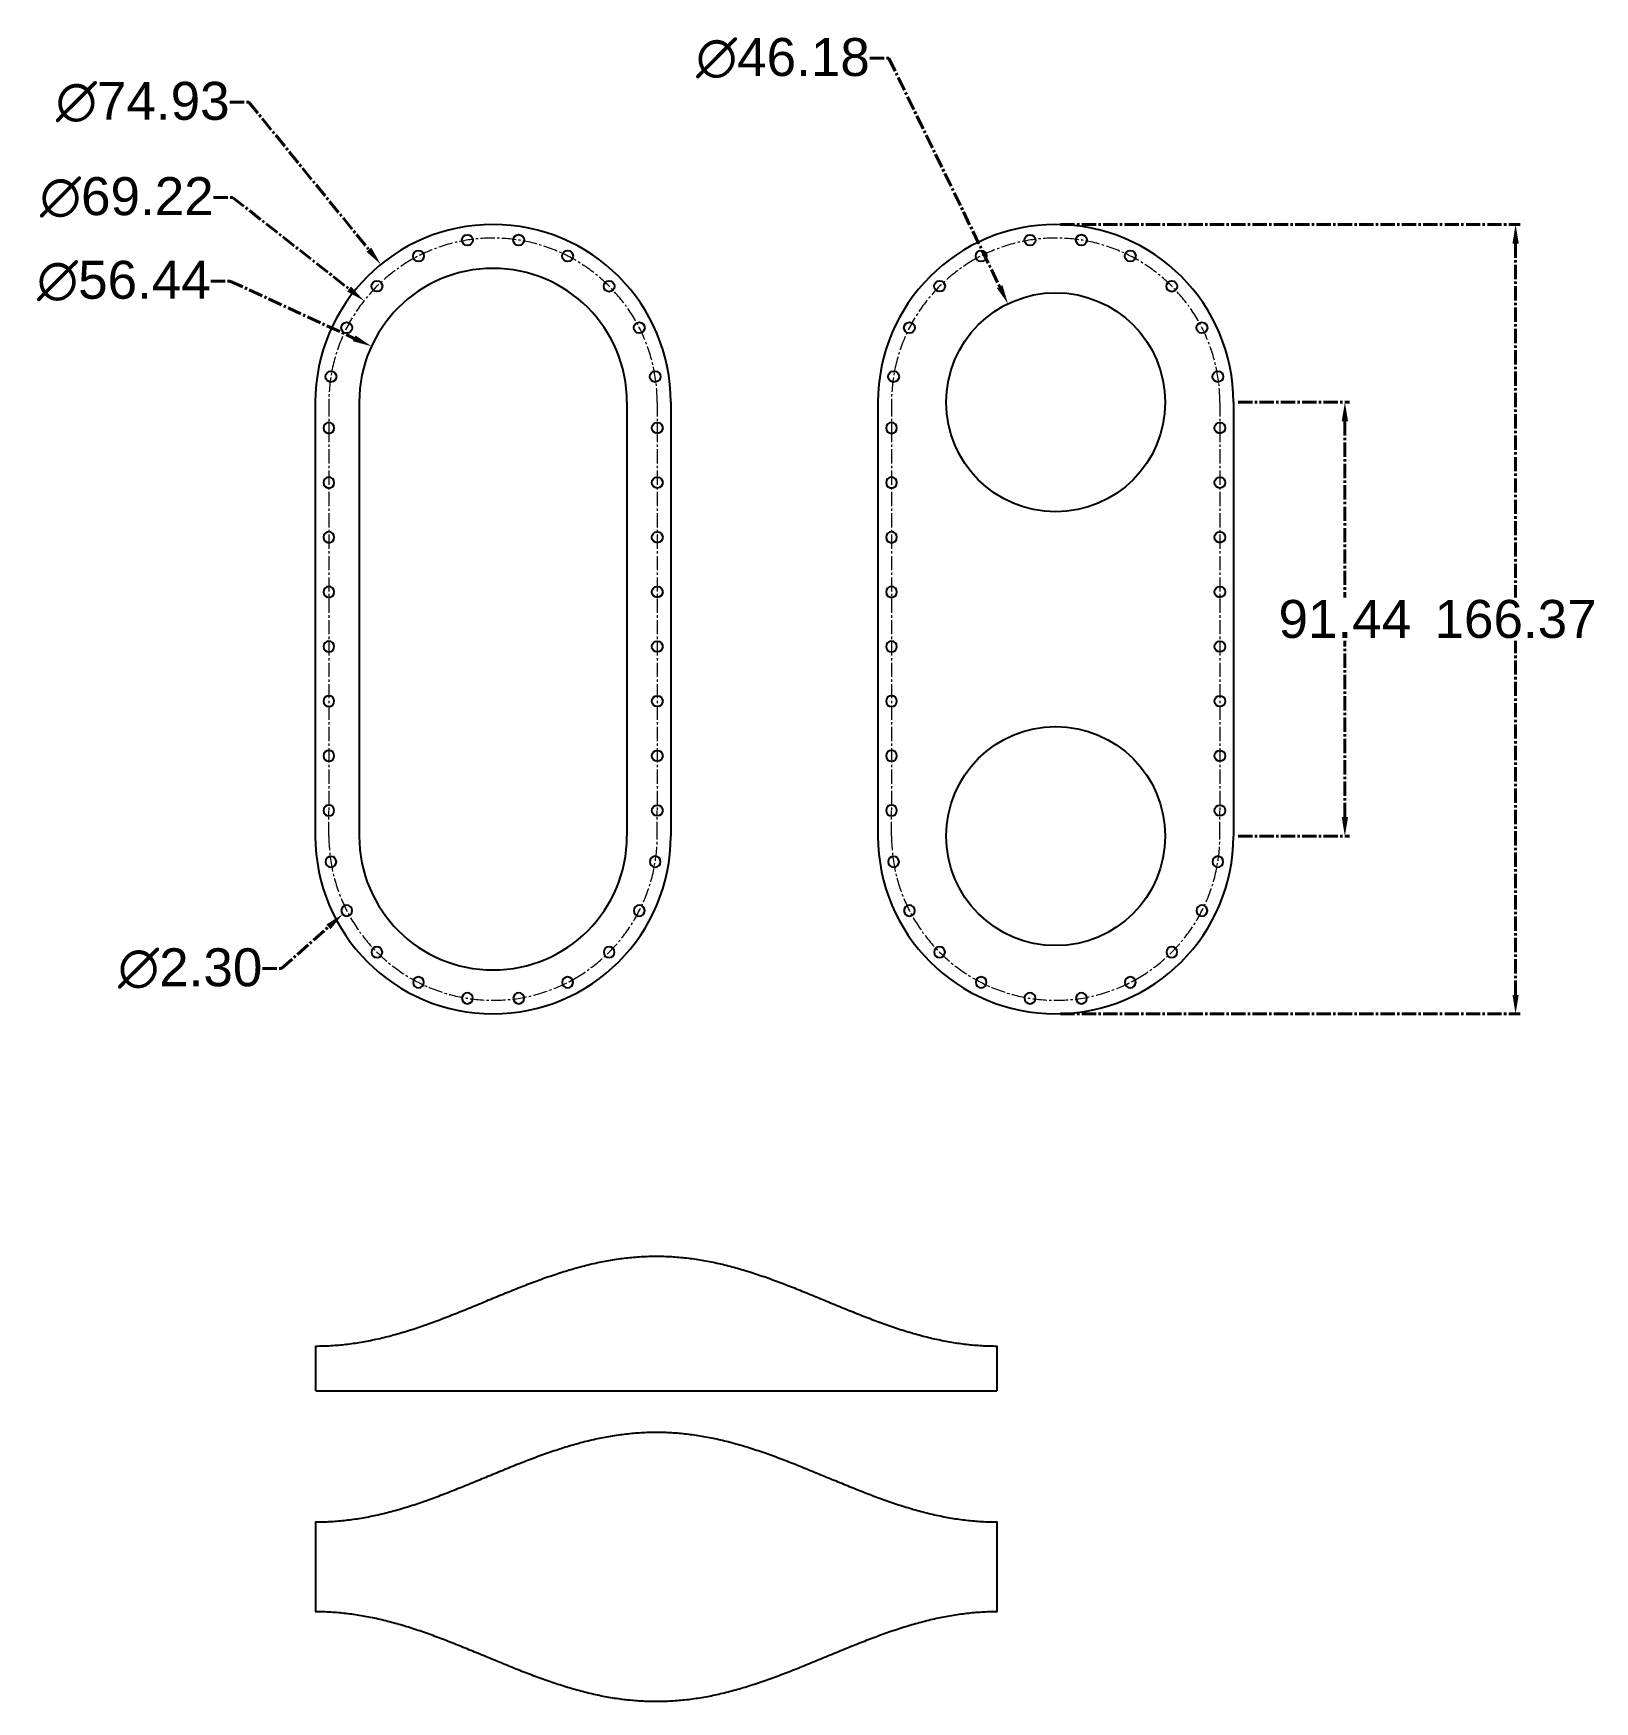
# Model space of a CAD drawing. Header units: inches. Extents: x 38373 to 44206, y 8131 to 13191.
# Drawn here: x 38373 to 41664, y 8313 to 11830 of the extents above; entities that cross this region are included whole.
import ezdxf

# ---------------------------------------------------------------- set-up
doc = ezdxf.new("R2010")
doc.units = ezdxf.units.IN
doc.header["$LTSCALE"] = 40
doc.header["$MEASUREMENT"] = 0
doc.linetypes.add('CENTER2', pattern=[1.125, 0.75, -0.125, 0.125, -0.125])
doc.layers.add('fitting', color=7, linetype='CENTER2', lineweight=0)
doc.styles.add('Annotative', font='arial.ttf')
doc.dimstyles.new('Dims', dxfattribs={"dimtxt": 80, "dimasz": 40, "dimexe": 10, "dimexo": 10, "dimgap": 5, "dimtad": 0, "dimtih": 1, "dimtoh": 1, "dimlfac": 0.1, "dimzin": 0, "dimdsep": 46, "dimtxsty": 'Annotative', "dimcen": 0, "dimclrd": 7, "dimclre": 7, "dimclrt": 7, "dimadec": 0, "dimazin": 0, "dimtfac": 1, "dimtofl": 0, "dimtmove": 0, "dimatfit": 3, "dimfxl": 1, "dimtolj": 1, "dimtzin": 0, "dimlwd": 40, "dimlwe": 40, "dimarcsym": 0})

# ---------------------------------------------------------------- blocks, each defined once
blk = doc.blocks.new('*U20')
blk.add_circle((0, 0), 11.5)
blk = doc.blocks.new('*U21')
at = {"color": 0, "linetype": 'ByBlock', "lineweight": -2, "transparency": 16777216}
for p, rotation in [((39234.9, 11381.2), 107.9999999999998), ((39341.9, 11398.1), 89.99999999999984), ((39448.8, 11381.2), 71.99999999999984), ((39138.5, 11332), 125.9999999999998), ((39545.3, 11332), 53.99999999999989), ((39061.9, 11255.4), 143.9999999999997), ((39621.9, 11255.4), 35.99999999999994), ((39012.8, 11159), 161.9999999999997), ((39671, 11159), 17.99999999999999)]:
    blk.add_blockref('*U20', p, dxfattribs=dict(at, rotation=rotation))
blk.add_blockref('*U20', (39688, 11052), dxfattribs=at)
blk = doc.blocks.new('*U22')
blk.add_circle((0, 0), 11.5)
blk = doc.blocks.new('*U23')
at = {"color": 0, "linetype": 'ByBlock', "lineweight": -2, "transparency": 16777216}
for p, rotation in [((39234.9, 11381.2), 107.9999999999998), ((39341.9, 11398.1), 89.99999999999984), ((39448.8, 11381.2), 71.99999999999984), ((39138.5, 11332), 125.9999999999998), ((39545.3, 11332), 53.99999999999989), ((39061.9, 11255.4), 143.9999999999997), ((39621.9, 11255.4), 35.99999999999994), ((39012.8, 11159), 161.9999999999997), ((39671, 11159), 17.99999999999999)]:
    blk.add_blockref('*U22', p, dxfattribs=dict(at, rotation=rotation))
blk.add_blockref('*U22', (39688, 11052), dxfattribs=at)
blk = doc.blocks.new('*U24')
blk.add_circle((0, 0), 11.5)
blk = doc.blocks.new('*U25')
at = {"color": 0, "linetype": 'ByBlock', "lineweight": -2, "transparency": 16777216, "rotation": 270}
for p in [(39688, 10998), (39688, 10882.8), (39688, 10767.6), (39688, 10652.4), (39688, 10537.2), (39688, 10422), (39688, 10306.8), (39688, 10191.6)]:
    blk.add_blockref('*U24', p, dxfattribs=at)
blk = doc.blocks.new('*U26')
blk.add_circle((0, 0), 11.5)
blk = doc.blocks.new('*U27')
at = {"color": 0, "linetype": 'ByBlock', "lineweight": -2, "transparency": 16777216, "rotation": 270}
for p in [(39688, 10998), (39688, 10882.8), (39688, 10767.6), (39688, 10652.4), (39688, 10537.2), (39688, 10422), (39688, 10306.8), (39688, 10191.6)]:
    blk.add_blockref('*U26', p, dxfattribs=at)
blk = doc.blocks.new('*U28')
blk.add_circle((0, 0), 11.5)
blk = doc.blocks.new('*U29')
at = {"color": 0, "linetype": 'ByBlock', "lineweight": -2, "transparency": 16777216}
for p, rotation in [((39234.9, 11381.2), 107.9999999999998), ((39341.9, 11398.1), 89.99999999999984), ((39448.8, 11381.2), 71.99999999999984), ((39138.5, 11332), 125.9999999999998), ((39545.3, 11332), 53.99999999999989), ((39061.9, 11255.4), 143.9999999999997), ((39621.9, 11255.4), 35.99999999999994), ((39012.8, 11159), 161.9999999999997), ((39671, 11159), 17.99999999999999)]:
    blk.add_blockref('*U28', p, dxfattribs=dict(at, rotation=rotation))
blk.add_blockref('*U28', (39688, 11052), dxfattribs=at)
blk = doc.blocks.new('*U30')
blk.add_circle((0, 0), 11.5)
blk = doc.blocks.new('*U31')
at = {"color": 0, "linetype": 'ByBlock', "lineweight": -2, "transparency": 16777216}
for p, rotation in [((39234.9, 11381.2), 107.9999999999998), ((39341.9, 11398.1), 89.99999999999984), ((39448.8, 11381.2), 71.99999999999984), ((39138.5, 11332), 125.9999999999998), ((39545.3, 11332), 53.99999999999989), ((39061.9, 11255.4), 143.9999999999997), ((39621.9, 11255.4), 35.99999999999994), ((39012.8, 11159), 161.9999999999997), ((39671, 11159), 17.99999999999999)]:
    blk.add_blockref('*U30', p, dxfattribs=dict(at, rotation=rotation))
blk.add_blockref('*U30', (39688, 11052), dxfattribs=at)
blk = doc.blocks.new('*U32')
blk.add_circle((0, 0), 11.5)
blk = doc.blocks.new('*U33')
at = {"color": 0, "linetype": 'ByBlock', "lineweight": -2, "transparency": 16777216, "rotation": 270}
for p in [(40874.1, 10998), (40874.1, 10882.8), (40874.1, 10767.6), (40874.1, 10652.4), (40874.1, 10537.2), (40874.1, 10422), (40874.1, 10306.8), (40874.1, 10191.6)]:
    blk.add_blockref('*U32', p, dxfattribs=at)
blk = doc.blocks.new('*U34')
blk.add_circle((0, 0), 11.5)
blk = doc.blocks.new('*U35')
at = {"color": 0, "linetype": 'ByBlock', "lineweight": -2, "transparency": 16777216, "rotation": 270}
for p in [(39688, 10998), (39688, 10882.8), (39688, 10767.6), (39688, 10652.4), (39688, 10537.2), (39688, 10422), (39688, 10306.8), (39688, 10191.6)]:
    blk.add_blockref('*U34', p, dxfattribs=at)
blk = doc.blocks.new('*D36')
at = {"color": 7, "linetype": 'CENTER2', "lineweight": 40, "transparency": 16777216}
for p, q in [((38786.9, 11684.8), (38826.9, 11684.8)), ((38826.9, 11684.8), (39080.2, 11373.6))]:
    blk.add_line(p, q, dxfattribs=at)
at = {"color": 7, "transparency": 16777216}
blk.add_solid([(39085.3, 11377.8), (39075, 11369.4), (39105.4, 11342.6)], dxfattribs=at)
at = {"layer": 'Defpoints', "color": 0, "transparency": 16777216}
for p in [(39105.4, 11342.6), (39578.4, 10761.5)]:
    blk.add_point(p, dxfattribs=at)
at = {"color": 7, "transparency": 16777216, "insert": (38603.4, 11684.8), "char_height": 80, "attachment_point": 5, "style": 'Annotative'}
blk.add_mtext('\\A1;∅74.93', dxfattribs=at)
blk = doc.blocks.new('*D37')
at = {"color": 7, "linetype": 'CENTER2', "lineweight": 40, "transparency": 16777216}
for p, q in [((38752.9, 11483.9), (38792.9, 11483.9)), ((38792.9, 11483.9), (39038.5, 11290.8))]:
    blk.add_line(p, q, dxfattribs=at)
at = {"color": 7, "transparency": 16777216}
blk.add_solid([(39042.6, 11296), (39034.3, 11285.5), (39069.9, 11266)], dxfattribs=at)
at = {"layer": 'Defpoints', "color": 0, "transparency": 16777216}
for p in [(39069.9, 11266), (39613.9, 10838)]:
    blk.add_point(p, dxfattribs=at)
at = {"color": 7, "transparency": 16777216, "insert": (38569.9, 11483.9), "char_height": 80, "attachment_point": 5, "style": 'Annotative'}
blk.add_mtext('\\A1;∅69.22', dxfattribs=at)
blk = doc.blocks.new('*D38')
at = {"color": 7, "linetype": 'CENTER2', "lineweight": 40, "transparency": 16777216}
for p, q in [((38747.1, 11307.6), (38787.1, 11307.6)), ((38787.1, 11307.6), (39049.3, 11186.8))]:
    blk.add_line(p, q, dxfattribs=at)
at = {"color": 7, "transparency": 16777216}
blk.add_solid([(39052, 11192.9), (39046.5, 11180.8), (39085.6, 11170.1)], dxfattribs=at)
at = {"layer": 'Defpoints', "color": 0, "transparency": 16777216}
for p in [(39085.6, 11170.1), (39598.2, 10934)]:
    blk.add_point(p, dxfattribs=at)
at = {"color": 7, "transparency": 16777216, "insert": (38563.7, 11307.6), "char_height": 80, "attachment_point": 5, "style": 'Annotative'}
blk.add_mtext('\\A1;∅56.44', dxfattribs=at)
blk = doc.blocks.new('*D39')
at = {"color": 7, "linetype": 'CENTER2', "lineweight": 40, "transparency": 16777216}
for p, q in [((38895.8, 9858.5), (38995, 9946.4)), ((38855.8, 9858.5), (38895.8, 9858.5))]:
    blk.add_line(p, q, dxfattribs=at)
at = {"color": 7, "transparency": 16777216}
blk.add_solid([(38990.6, 9951.4), (38999.4, 9941.4), (39024.9, 9972.9)], dxfattribs=at)
at = {"layer": 'Defpoints', "color": 0, "transparency": 16777216}
for p in [(39042.1, 9988.1), (39024.9, 9972.9)]:
    blk.add_point(p, dxfattribs=at)
at = {"color": 7, "transparency": 16777216, "insert": (38703.5, 9858.5), "char_height": 80, "attachment_point": 5, "style": 'Annotative'}
blk.add_mtext('\\A1;∅2.30', dxfattribs=at)
blk = doc.blocks.new('*D40')
at = {"color": 7, "linetype": 'CENTER2', "lineweight": 40, "transparency": 16777216}
for p, q in [((40538, 11426.7), (41507.5, 11426.7)), ((41497.5, 11386.7), (41497.5, 10640.7)), ((41497.5, 9803), (41497.5, 10549)), ((40538, 9763), (41507.5, 9763))]:
    blk.add_line(p, q, dxfattribs=at)
at = {"color": 7, "transparency": 16777216}
for points in [[(41490.9, 11386.7), (41504.2, 11386.7), (41497.5, 11426.7)], [(41490.9, 9803), (41504.2, 9803), (41497.5, 9763)]]:
    blk.add_solid(points, dxfattribs=at)
at = {"layer": 'Defpoints', "color": 0, "transparency": 16777216}
for p in [(40528, 11426.7), (40528, 9763), (41497.5, 9763)]:
    blk.add_point(p, dxfattribs=at)
at = {"color": 7, "transparency": 16777216, "insert": (41497.5, 10594.8), "char_height": 80, "attachment_point": 5, "style": 'Annotative'}
blk.add_mtext('\\A1;166.37', dxfattribs=at)
blk = doc.blocks.new('*D41')
at = {"color": 7, "linetype": 'CENTER2', "lineweight": 40, "transparency": 16777216}
for p, q in [((40912.7, 11052), (41147.6, 11052)), ((41137.6, 11012), (41137.6, 10640.7)), ((41137.6, 10177.6), (41137.6, 10549)), ((40912.7, 10137.6), (41147.6, 10137.6))]:
    blk.add_line(p, q, dxfattribs=at)
at = {"color": 7, "transparency": 16777216}
for points in [[(41131, 11012), (41144.3, 11012), (41137.6, 11052)], [(41131, 10177.6), (41144.3, 10177.6), (41137.6, 10137.6)]]:
    blk.add_solid(points, dxfattribs=at)
at = {"layer": 'Defpoints', "color": 0, "transparency": 16777216}
for p in [(40902.7, 11052), (40902.7, 10137.6), (41137.6, 10137.6)]:
    blk.add_point(p, dxfattribs=at)
at = {"color": 7, "transparency": 16777216, "insert": (41137.6, 10594.8), "char_height": 80, "attachment_point": 5, "style": 'Annotative'}
blk.add_mtext('\\A1;91.44', dxfattribs=at)
blk = doc.blocks.new('*D42')
at = {"color": 7, "linetype": 'CENTER2', "lineweight": 40, "transparency": 16777216}
for p, q in [((40136.5, 11777.2), (40176.5, 11777.2)), ((40176.5, 11777.2), (40409.9, 11295.8))]:
    blk.add_line(p, q, dxfattribs=at)
at = {"color": 7, "transparency": 16777216}
blk.add_solid([(40415.9, 11298.7), (40403.9, 11292.9), (40427.3, 11259.8)], dxfattribs=at)
at = {"layer": 'Defpoints', "color": 0, "transparency": 16777216}
for p in [(40427.3, 11259.8), (40628.7, 10844.3)]:
    blk.add_point(p, dxfattribs=at)
at = {"color": 7, "transparency": 16777216, "insert": (39953, 11777.2), "char_height": 80, "attachment_point": 5, "style": 'Annotative'}
blk.add_mtext('\\A1;∅46.18', dxfattribs=at)

msp = doc.modelspace()

# ---------------------------------------------------------------- linework, layer by layer
for p, q in [((38967.241, 11052.031), (38967.241, 10137.631)), ((39059.697, 11052.031), (39059.697, 10137.631)), ((39624.085, 11052.031), (39624.085, 10137.631)), ((39716.541, 11052.031), (39716.541, 10137.631)), ((40153.371, 11052.031), (40153.371, 10137.631)), ((40902.671, 11052.031), (40902.671, 10137.631)), ((38968.155, 8968.082), (40403.863, 8968.082))]:
    msp.add_line(p, q)
at = {"color": 0, "linetype": 'Continuous'}
msp.add_lwpolyline([(38968.155, 8968.082), (38968.155, 9062.813), (38972.143, 9062.827), (38976.131, 9062.871), (38980.119, 9062.943), (38984.107, 9063.043), (38988.095, 9063.173), (38992.083, 9063.331), (38996.072, 9063.518), (39000.06, 9063.734), (39004.048, 9063.978), (39008.036, 9064.251), (39012.024, 9064.552), (39016.012, 9064.881), (39020, 9065.239), (39023.988, 9065.624), (39027.976, 9066.038), (39031.964, 9066.479), (39035.952, 9066.949), (39039.94, 9067.445), (39043.928, 9067.969), (39047.917, 9068.521), (39051.905, 9069.099), (39055.893, 9069.705), (39059.881, 9070.337), (39063.869, 9070.996), (39067.857, 9071.681), (39071.845, 9072.392), (39075.833, 9073.129), (39079.821, 9073.892), (39083.809, 9074.68), (39087.797, 9075.493), (39091.785, 9076.332), (39095.773, 9077.195), (39099.762, 9078.082), (39103.75, 9078.994), (39107.738, 9079.93), (39111.726, 9080.889), (39115.714, 9081.872), (39119.702, 9082.877), (39123.69, 9083.906), (39127.678, 9084.956), (39131.666, 9086.029), (39135.654, 9087.124), (39139.642, 9088.24), (39143.63, 9089.377), (39147.618, 9090.535), (39151.607, 9091.713), (39155.595, 9092.911), (39159.583, 9094.129), (39163.571, 9095.366), (39167.559, 9096.622), (39171.547, 9097.897), (39175.535, 9099.19), (39179.523, 9100.5), (39183.511, 9101.828), (39187.499, 9103.173), (39191.487, 9104.534), (39195.475, 9105.912), (39199.463, 9107.305), (39203.452, 9108.713), (39207.44, 9110.137), (39211.428, 9111.575), (39215.416, 9113.026), (39219.404, 9114.491), (39223.392, 9115.97), (39227.38, 9117.461), (39231.368, 9118.964), (39235.356, 9120.479), (39239.344, 9122.005), (39243.332, 9123.542), (39247.32, 9125.089), (39251.308, 9126.646), (39255.297, 9128.213), (39259.285, 9129.788), (39263.273, 9131.372), (39267.261, 9132.964), (39271.249, 9134.563), (39275.237, 9136.17), (39279.225, 9137.782), (39283.213, 9139.401), (39287.201, 9141.025), (39291.189, 9142.655), (39295.177, 9144.288), (39299.165, 9145.926), (39303.153, 9147.567), (39307.142, 9149.212), (39311.13, 9150.858), (39315.118, 9152.507), (39319.106, 9154.158), (39323.094, 9155.809), (39327.082, 9157.461), (39331.07, 9159.113), (39335.058, 9160.764), (39339.046, 9162.414), (39343.034, 9164.063), (39347.022, 9165.71), (39351.01, 9167.354), (39354.999, 9168.995), (39358.987, 9170.633), (39362.975, 9172.267), (39366.963, 9173.896), (39370.951, 9175.52), (39374.939, 9177.139), (39378.927, 9178.752), (39382.915, 9180.358), (39386.903, 9181.957), (39390.891, 9183.549), (39394.879, 9185.133), (39398.867, 9186.708), (39402.855, 9188.275), (39406.844, 9189.832), (39410.832, 9191.379), (39414.82, 9192.916), (39418.808, 9194.443), (39422.796, 9195.957), (39426.784, 9197.461), (39430.772, 9198.952), (39434.76, 9200.43), (39438.748, 9201.895), (39442.736, 9203.347), (39446.724, 9204.785), (39450.712, 9206.208), (39454.7, 9207.616), (39458.689, 9209.01), (39462.677, 9210.387), (39466.665, 9211.748), (39470.653, 9213.093), (39474.641, 9214.421), (39478.629, 9215.732), (39482.617, 9217.024), (39486.605, 9218.299), (39490.593, 9219.555), (39494.581, 9220.792), (39498.569, 9222.01), (39502.557, 9223.209), (39506.545, 9224.387), (39510.534, 9225.545), (39514.522, 9226.682), (39518.51, 9227.798), (39522.498, 9228.892), (39526.486, 9229.965), (39530.474, 9231.016), (39534.462, 9232.044), (39538.45, 9233.05), (39542.438, 9234.032), (39546.426, 9234.992), (39550.414, 9235.927), (39554.402, 9236.839), (39558.39, 9237.727), (39562.379, 9238.59), (39566.367, 9239.428), (39570.355, 9240.242), (39574.343, 9241.03), (39578.331, 9241.792), (39582.319, 9242.53), (39586.307, 9243.241), (39590.295, 9243.926), (39594.283, 9244.584), (39598.271, 9245.217), (39602.259, 9245.822), (39606.247, 9246.401), (39610.235, 9246.952), (39614.224, 9247.476), (39618.212, 9247.973), (39622.2, 9248.442), (39626.188, 9248.883), (39630.176, 9249.297), (39634.164, 9249.683), (39638.152, 9250.04), (39642.14, 9250.37), (39646.128, 9250.671), (39650.116, 9250.943), (39654.104, 9251.187), (39658.092, 9251.403), (39662.08, 9251.59), (39666.069, 9251.748), (39670.057, 9251.878), (39674.045, 9251.979), (39678.033, 9252.051), (39682.021, 9252.094), (39686.009, 9252.108), (39689.997, 9252.094), (39693.985, 9252.051), (39697.973, 9251.979), (39701.961, 9251.878), (39705.949, 9251.748), (39709.937, 9251.59), (39713.925, 9251.403), (39717.914, 9251.187), (39721.902, 9250.943), (39725.89, 9250.671), (39729.878, 9250.37), (39733.866, 9250.04), (39737.854, 9249.683), (39741.842, 9249.297), (39745.83, 9248.883), (39749.818, 9248.442), (39753.806, 9247.973), (39757.794, 9247.476), (39761.782, 9246.952), (39765.77, 9246.401), (39769.759, 9245.822), (39773.747, 9245.217), (39777.735, 9244.584), (39781.723, 9243.926), (39785.711, 9243.241), (39789.699, 9242.53), (39793.687, 9241.792), (39797.675, 9241.03), (39801.663, 9240.242), (39805.651, 9239.428), (39809.639, 9238.59), (39813.627, 9237.727), (39817.615, 9236.839), (39821.604, 9235.927), (39825.592, 9234.992), (39829.58, 9234.032), (39833.568, 9233.05), (39837.556, 9232.044), (39841.544, 9231.016), (39845.532, 9229.965), (39849.52, 9228.892), (39853.508, 9227.798), (39857.496, 9226.682), (39861.484, 9225.545), (39865.472, 9224.387), (39869.46, 9223.209), (39873.449, 9222.01), (39877.437, 9220.792), (39881.425, 9219.555), (39885.413, 9218.299), (39889.401, 9217.024), (39893.389, 9215.732), (39897.377, 9214.421), (39901.365, 9213.093), (39905.353, 9211.748), (39909.341, 9210.387), (39913.329, 9209.01), (39917.317, 9207.616), (39921.305, 9206.208), (39925.294, 9204.785), (39929.282, 9203.347), (39933.27, 9201.895), (39937.258, 9200.43), (39941.246, 9198.952), (39945.234, 9197.461), (39949.222, 9195.957), (39953.21, 9194.443), (39957.198, 9192.916), (39961.186, 9191.379), (39965.174, 9189.832), (39969.162, 9188.275), (39973.15, 9186.708), (39977.139, 9185.133), (39981.127, 9183.549), (39985.115, 9181.957), (39989.103, 9180.358), (39993.091, 9178.752), (39997.079, 9177.139), (40001.067, 9175.52), (40005.055, 9173.896), (40009.043, 9172.267), (40013.031, 9170.633), (40017.019, 9168.995), (40021.007, 9167.354), (40024.995, 9165.71), (40028.984, 9164.063), (40032.972, 9162.414), (40036.96, 9160.764), (40040.948, 9159.113), (40044.936, 9157.461), (40048.924, 9155.809), (40052.912, 9154.158), (40056.9, 9152.507), (40060.888, 9150.858), (40064.876, 9149.212), (40068.864, 9147.567), (40072.852, 9145.926), (40076.841, 9144.288), (40080.829, 9142.655), (40084.817, 9141.025), (40088.805, 9139.401), (40092.793, 9137.782), (40096.781, 9136.17), (40100.769, 9134.563), (40104.757, 9132.964), (40108.745, 9131.372), (40112.733, 9129.788), (40116.721, 9128.213), (40120.709, 9126.646), (40124.697, 9125.089), (40128.686, 9123.542), (40132.674, 9122.005), (40136.662, 9120.479), (40140.65, 9118.964), (40144.638, 9117.461), (40148.626, 9115.97), (40152.614, 9114.491), (40156.602, 9113.026), (40160.59, 9111.575), (40164.578, 9110.137), (40168.566, 9108.713), (40172.554, 9107.305), (40176.542, 9105.912), (40180.531, 9104.534), (40184.519, 9103.173), (40188.507, 9101.828), (40192.495, 9100.5), (40196.483, 9099.19), (40200.471, 9097.897), (40204.459, 9096.622), (40208.447, 9095.366), (40212.435, 9094.129), (40216.423, 9092.911), (40220.411, 9091.713), (40224.399, 9090.535), (40228.387, 9089.377), (40232.376, 9088.24), (40236.364, 9087.124), (40240.352, 9086.029), (40244.34, 9084.956), (40248.328, 9083.906), (40252.316, 9082.877), (40256.304, 9081.872), (40260.292, 9080.889), (40264.28, 9079.93), (40268.268, 9078.994), (40272.256, 9078.082), (40276.244, 9077.195), (40280.232, 9076.332), (40284.221, 9075.493), (40288.209, 9074.68), (40292.197, 9073.892), (40296.185, 9073.129), (40300.173, 9072.392), (40304.161, 9071.681), (40308.149, 9070.996), (40312.137, 9070.337), (40316.125, 9069.705), (40320.113, 9069.099), (40324.101, 9068.521), (40328.089, 9067.969), (40332.077, 9067.445), (40336.066, 9066.949), (40340.054, 9066.479), (40344.042, 9066.038), (40348.03, 9065.624), (40352.018, 9065.239), (40356.006, 9064.881), (40359.994, 9064.552), (40363.982, 9064.251), (40367.97, 9063.978), (40371.958, 9063.734), (40375.946, 9063.518), (40379.934, 9063.331), (40383.922, 9063.173), (40387.911, 9063.043), (40391.899, 9062.943), (40395.887, 9062.871), (40399.875, 9062.827), (40403.863, 9062.813), (40403.863, 8968.082)], dxfattribs=at)
msp.add_lwpolyline([(39925.294, 8360.546), (39921.305, 8359.123), (39917.317, 8357.714), (39913.329, 8356.321), (39909.341, 8354.943), (39905.353, 8353.582), (39901.365, 8352.237), (39897.377, 8350.909), (39893.389, 8349.599), (39889.401, 8348.306), (39885.413, 8347.031), (39881.425, 8345.775), (39877.437, 8344.538), (39873.449, 8343.32), (39869.46, 8342.122), (39865.472, 8340.944), (39861.484, 8339.786), (39857.496, 8338.649), (39853.508, 8337.533), (39849.52, 8336.438), (39845.532, 8335.365), (39841.544, 8334.315), (39837.556, 8333.286), (39833.568, 8332.281), (39829.58, 8331.298), (39825.592, 8330.339), (39821.604, 8329.403), (39817.615, 8328.491), (39813.627, 8327.604), (39809.639, 8326.741), (39805.651, 8325.902), (39801.663, 8325.089), (39797.675, 8324.301), (39793.687, 8323.538), (39789.699, 8322.801), (39785.711, 8322.09), (39781.723, 8321.405), (39777.735, 8320.746), (39773.747, 8320.114), (39769.759, 8319.508), (39765.77, 8318.93), (39761.782, 8318.379), (39757.794, 8317.854), (39753.806, 8317.358), (39749.818, 8316.888), (39745.83, 8316.447), (39741.842, 8316.033), (39737.854, 8315.648), (39733.866, 8315.29), (39729.878, 8314.961), (39725.89, 8314.66), (39721.902, 8314.387), (39717.914, 8314.143), (39713.925, 8313.927), (39709.937, 8313.74), (39705.949, 8313.582), (39701.961, 8313.453), (39697.973, 8313.352), (39693.985, 8313.28), (39689.997, 8313.236), (39686.009, 8313.222), (39682.021, 8313.236), (39678.033, 8313.28), (39674.045, 8313.352), (39670.057, 8313.453), (39666.069, 8313.582), (39662.08, 8313.74), (39658.092, 8313.927), (39654.104, 8314.143), (39650.116, 8314.387), (39646.128, 8314.66), (39642.14, 8314.961), (39638.152, 8315.29), (39634.164, 8315.648), (39630.176, 8316.033), (39626.188, 8316.447), (39622.2, 8316.888), (39618.212, 8317.358), (39614.224, 8317.854), (39610.235, 8318.379), (39606.247, 8318.93), (39602.259, 8319.508), (39598.271, 8320.114), (39594.283, 8320.746), (39590.295, 8321.405), (39586.307, 8322.09), (39582.319, 8322.801), (39578.331, 8323.538), (39574.343, 8324.301), (39570.355, 8325.089), (39566.367, 8325.902), (39562.379, 8326.741), (39558.39, 8327.604), (39554.402, 8328.491), (39550.414, 8329.403), (39546.426, 8330.339), (39542.438, 8331.298), (39538.45, 8332.281), (39534.462, 8333.286), (39530.474, 8334.315), (39526.486, 8335.365), (39522.498, 8336.438), (39518.51, 8337.533), (39514.522, 8338.649), (39510.534, 8339.786), (39506.545, 8340.944), (39502.557, 8342.122), (39498.569, 8343.32), (39494.581, 8344.538), (39490.593, 8345.775), (39486.605, 8347.031), (39482.617, 8348.306), (39478.629, 8349.599), (39474.641, 8350.909), (39470.653, 8352.237), (39466.665, 8353.582), (39462.677, 8354.943), (39458.689, 8356.321), (39454.7, 8357.714), (39450.712, 8359.123), (39446.724, 8360.546), (39442.736, 8361.984), (39438.748, 8363.435), (39434.76, 8364.901), (39430.772, 8366.379), (39426.784, 8367.87), (39422.796, 8369.373), (39418.808, 8370.888), (39414.82, 8372.414), (39410.832, 8373.951), (39406.844, 8375.498), (39402.855, 8377.055), (39398.867, 8378.622), (39394.879, 8380.197), (39390.891, 8381.781), (39386.903, 8383.373), (39382.915, 8384.972), (39378.927, 8386.579), (39374.939, 8388.191), (39370.951, 8389.81), (39366.963, 8391.434), (39362.975, 8393.064), (39358.987, 8394.697), (39354.999, 8396.335), (39351.01, 8397.976), (39347.022, 8399.621), (39343.034, 8401.268), (39339.046, 8402.916), (39335.058, 8404.567), (39331.07, 8406.218), (39327.082, 8407.87), (39323.094, 8409.522), (39319.106, 8411.173), (39315.118, 8412.823), (39311.13, 8414.472), (39307.142, 8416.119), (39303.153, 8417.763), (39299.165, 8419.404), (39295.177, 8421.042), (39291.189, 8422.676), (39287.201, 8424.305), (39283.213, 8425.929), (39279.225, 8427.548), (39275.237, 8429.161), (39271.249, 8430.767), (39267.261, 8432.366), (39263.273, 8433.958), (39259.285, 8435.542), (39255.297, 8437.118), (39251.308, 8438.684), (39247.32, 8440.241), (39243.332, 8441.789), (39239.344, 8443.325), (39235.356, 8444.852), (39231.368, 8446.367), (39227.38, 8447.87), (39223.392, 8449.361), (39219.404, 8450.839), (39215.416, 8452.304), (39211.428, 8453.756), (39207.44, 8455.194), (39203.452, 8456.617), (39199.463, 8458.025), (39195.475, 8459.419), (39191.487, 8460.796), (39187.499, 8462.158), (39183.511, 8463.502), (39179.523, 8464.83), (39175.535, 8466.141), (39171.547, 8467.434), (39167.559, 8468.708), (39163.571, 8469.964), (39159.583, 8471.202), (39155.595, 8472.419), (39151.607, 8473.618), (39147.618, 8474.796), (39143.63, 8475.954), (39139.642, 8477.091), (39135.654, 8478.207), (39131.666, 8479.301), (39127.678, 8480.374), (39123.69, 8481.425), (39119.702, 8482.453), (39115.714, 8483.459), (39111.726, 8484.441), (39107.738, 8485.401), (39103.75, 8486.336), (39099.762, 8487.248), (39095.773, 8488.136), (39091.785, 8488.999), (39087.797, 8489.837), (39083.809, 8490.651), (39079.821, 8491.439), (39075.833, 8492.202), (39071.845, 8492.939), (39067.857, 8493.65), (39063.869, 8494.335), (39059.881, 8494.994), (39055.893, 8495.626), (39051.905, 8496.231), (39047.917, 8496.81), (39043.928, 8497.361), (39039.94, 8497.885), (39035.952, 8498.382), (39031.964, 8498.851), (39027.976, 8499.293), (39023.988, 8499.706), (39020, 8500.092), (39016.012, 8500.449), (39012.024, 8500.779), (39008.036, 8501.08), (39004.048, 8501.352), (39000.06, 8501.596), (38996.072, 8501.812), (38992.083, 8501.999), (38988.095, 8502.157), (38984.107, 8502.287), (38980.119, 8502.388), (38976.131, 8502.46), (38972.143, 8502.503), (38968.155, 8502.518), (38968.155, 8691.979), (38972.143, 8691.993), (38976.131, 8692.037), (38980.119, 8692.109), (38984.107, 8692.209), (38988.095, 8692.339), (38992.083, 8692.497), (38996.072, 8692.684), (39000.06, 8692.9), (39004.048, 8693.144), (39008.036, 8693.417), (39012.024, 8693.718), (39016.012, 8694.047), (39020, 8694.405), (39023.988, 8694.79), (39027.976, 8695.204), (39031.964, 8695.645), (39035.952, 8696.115), (39039.94, 8696.611), (39043.928, 8697.135), (39047.917, 8697.687), (39051.905, 8698.265), (39055.893, 8698.871), (39059.881, 8699.503), (39063.869, 8700.162), (39067.857, 8700.847), (39071.845, 8701.558), (39075.833, 8702.295), (39079.821, 8703.058), (39083.809, 8703.846), (39087.797, 8704.659), (39091.785, 8705.498), (39095.773, 8706.361), (39099.762, 8707.248), (39103.75, 8708.16), (39107.738, 8709.096), (39111.726, 8710.055), (39115.714, 8711.038), (39119.702, 8712.043), (39123.69, 8713.072), (39127.678, 8714.122), (39131.666, 8715.195), (39135.654, 8716.29), (39139.642, 8717.406), (39143.63, 8718.543), (39147.618, 8719.701), (39151.607, 8720.879), (39155.595, 8722.077), (39159.583, 8723.295), (39163.571, 8724.532), (39167.559, 8725.788), (39171.547, 8727.063), (39175.535, 8728.356), (39179.523, 8729.666), (39183.511, 8730.994), (39187.499, 8732.339), (39191.487, 8733.7), (39195.475, 8735.078), (39199.463, 8736.471), (39203.452, 8737.879), (39207.44, 8739.303), (39211.428, 8740.741), (39215.416, 8742.192), (39219.404, 8743.657), (39223.392, 8745.136), (39227.38, 8746.627), (39231.368, 8748.13), (39235.356, 8749.645), (39239.344, 8751.171), (39243.332, 8752.708), (39247.32, 8754.255), (39251.308, 8755.812), (39255.297, 8757.379), (39259.285, 8758.954), (39263.273, 8760.538), (39267.261, 8762.13), (39271.249, 8763.729), (39275.237, 8765.336), (39279.225, 8766.948), (39283.213, 8768.567), (39287.201, 8770.191), (39291.189, 8771.821), (39295.177, 8773.454), (39299.165, 8775.092), (39303.153, 8776.733), (39307.142, 8778.378), (39311.13, 8780.024), (39315.118, 8781.673), (39319.106, 8783.324), (39323.094, 8784.975), (39327.082, 8786.627), (39331.07, 8788.279), (39335.058, 8789.93), (39339.046, 8791.58), (39343.034, 8793.229), (39347.022, 8794.876), (39351.01, 8796.52), (39354.999, 8798.161), (39358.987, 8799.799), (39362.975, 8801.433), (39366.963, 8803.062), (39370.951, 8804.686), (39374.939, 8806.305), (39378.927, 8807.918), (39382.915, 8809.524), (39386.903, 8811.123), (39390.891, 8812.715), (39394.879, 8814.299), (39398.867, 8815.874), (39402.855, 8817.441), (39406.844, 8818.998), (39410.832, 8820.545), (39414.82, 8822.082), (39418.808, 8823.609), (39422.796, 8825.123), (39426.784, 8826.627), (39430.772, 8828.118), (39434.76, 8829.596), (39438.748, 8831.061), (39442.736, 8832.513), (39446.724, 8833.951), (39450.712, 8835.374), (39454.7, 8836.782), (39458.689, 8838.176), (39462.677, 8839.553), (39466.665, 8840.914), (39470.653, 8842.259), (39474.641, 8843.587), (39478.629, 8844.898), (39482.617, 8846.19), (39486.605, 8847.465), (39490.593, 8848.721), (39494.581, 8849.958), (39498.569, 8851.176), (39502.557, 8852.375), (39506.545, 8853.553), (39510.534, 8854.711), (39514.522, 8855.848), (39518.51, 8856.964), (39522.498, 8858.058), (39526.486, 8859.131), (39530.474, 8860.182), (39534.462, 8861.21), (39538.45, 8862.216), (39542.438, 8863.198), (39546.426, 8864.158), (39550.414, 8865.093), (39554.402, 8866.005), (39558.39, 8866.893), (39562.379, 8867.756), (39566.367, 8868.594), (39570.355, 8869.408), (39574.343, 8870.196), (39578.331, 8870.958), (39582.319, 8871.696), (39586.307, 8872.407), (39590.295, 8873.092), (39594.283, 8873.75), (39598.271, 8874.383), (39602.259, 8874.988), (39606.247, 8875.567), (39610.235, 8876.118), (39614.224, 8876.642), (39618.212, 8877.139), (39622.2, 8877.608), (39626.188, 8878.049), (39630.176, 8878.463), (39634.164, 8878.849), (39638.152, 8879.206), (39642.14, 8879.536), (39646.128, 8879.837), (39650.116, 8880.109), (39654.104, 8880.353), (39658.092, 8880.569), (39662.08, 8880.756), (39666.069, 8880.914), (39670.057, 8881.044), (39674.045, 8881.145), (39678.033, 8881.217), (39682.021, 8881.26), (39686.009, 8881.274), (39689.997, 8881.26), (39693.985, 8881.217), (39697.973, 8881.145), (39701.961, 8881.044), (39705.949, 8880.914), (39709.937, 8880.756), (39713.925, 8880.569), (39717.914, 8880.353), (39721.902, 8880.109), (39725.89, 8879.837), (39729.878, 8879.536), (39733.866, 8879.206), (39737.854, 8878.849), (39741.842, 8878.463), (39745.83, 8878.049), (39749.818, 8877.608), (39753.806, 8877.139), (39757.794, 8876.642), (39761.782, 8876.118), (39765.77, 8875.567), (39769.759, 8874.988), (39773.747, 8874.383), (39777.735, 8873.75), (39781.723, 8873.092), (39785.711, 8872.407), (39789.699, 8871.696), (39793.687, 8870.958), (39797.675, 8870.196), (39801.663, 8869.408), (39805.651, 8868.594), (39809.639, 8867.756), (39813.627, 8866.893), (39817.615, 8866.005), (39821.604, 8865.093), (39825.592, 8864.158), (39829.58, 8863.198), (39833.568, 8862.216), (39837.556, 8861.21), (39841.544, 8860.182), (39845.532, 8859.131), (39849.52, 8858.058), (39853.508, 8856.964), (39857.496, 8855.848), (39861.484, 8854.711), (39865.472, 8853.553), (39869.46, 8852.375), (39873.449, 8851.176), (39877.437, 8849.958), (39881.425, 8848.721), (39885.413, 8847.465), (39889.401, 8846.19), (39893.389, 8844.898), (39897.377, 8843.587), (39901.365, 8842.259), (39905.353, 8840.914), (39909.341, 8839.553), (39913.329, 8838.176), (39917.317, 8836.782), (39921.305, 8835.374), (39925.294, 8833.951), (39929.282, 8832.513), (39933.27, 8831.061), (39937.258, 8829.596), (39941.246, 8828.118), (39945.234, 8826.627), (39949.222, 8825.123), (39953.21, 8823.609), (39957.198, 8822.082), (39961.186, 8820.545), (39965.174, 8818.998), (39969.162, 8817.441), (39973.15, 8815.874), (39977.139, 8814.299), (39981.127, 8812.715), (39985.115, 8811.123), (39989.103, 8809.524), (39993.091, 8807.918), (39997.079, 8806.305), (40001.067, 8804.686), (40005.055, 8803.062), (40009.043, 8801.433), (40013.031, 8799.799), (40017.019, 8798.161), (40021.007, 8796.52), (40024.995, 8794.876), (40028.984, 8793.229), (40032.972, 8791.58), (40036.96, 8789.93), (40040.948, 8788.279), (40044.936, 8786.627), (40048.924, 8784.975), (40052.912, 8783.324), (40056.9, 8781.673), (40060.888, 8780.024), (40064.876, 8778.378), (40068.864, 8776.733), (40072.852, 8775.092), (40076.841, 8773.454), (40080.829, 8771.821), (40084.817, 8770.191), (40088.805, 8768.567), (40092.793, 8766.948), (40096.781, 8765.336), (40100.769, 8763.729), (40104.757, 8762.13), (40108.745, 8760.538), (40112.733, 8758.954), (40116.721, 8757.379), (40120.709, 8755.812), (40124.697, 8754.255), (40128.686, 8752.708), (40132.674, 8751.171), (40136.662, 8749.645), (40140.65, 8748.13), (40144.638, 8746.627), (40148.626, 8745.136), (40152.614, 8743.657), (40156.602, 8742.192), (40160.59, 8740.741), (40164.578, 8739.303), (40168.566, 8737.879), (40172.554, 8736.471), (40176.542, 8735.078), (40180.531, 8733.7), (40184.519, 8732.339), (40188.507, 8730.994), (40192.495, 8729.666), (40196.483, 8728.356), (40200.471, 8727.063), (40204.459, 8725.788), (40208.447, 8724.532), (40212.435, 8723.295), (40216.423, 8722.077), (40220.411, 8720.879), (40224.399, 8719.701), (40228.387, 8718.543), (40232.376, 8717.406), (40236.364, 8716.29), (40240.352, 8715.195), (40244.34, 8714.122), (40248.328, 8713.072), (40252.316, 8712.043), (40256.304, 8711.038), (40260.292, 8710.055), (40264.28, 8709.096), (40268.268, 8708.16), (40272.256, 8707.248), (40276.244, 8706.361), (40280.232, 8705.498), (40284.221, 8704.659), (40288.209, 8703.846), (40292.197, 8703.058), (40296.185, 8702.295), (40300.173, 8701.558), (40304.161, 8700.847), (40308.149, 8700.162), (40312.137, 8699.503), (40316.125, 8698.871), (40320.113, 8698.265), (40324.101, 8697.687), (40328.089, 8697.135), (40332.077, 8696.611), (40336.066, 8696.115), (40340.054, 8695.645), (40344.042, 8695.204), (40348.03, 8694.79), (40352.018, 8694.405), (40356.006, 8694.047), (40359.994, 8693.718), (40363.982, 8693.417), (40367.97, 8693.144), (40371.958, 8692.9), (40375.946, 8692.684), (40379.934, 8692.497), (40383.922, 8692.339), (40387.911, 8692.209), (40391.899, 8692.109), (40395.887, 8692.037), (40399.875, 8691.993), (40403.863, 8691.979), (40403.863, 8502.518), (40399.875, 8502.503), (40395.887, 8502.46), (40391.899, 8502.388), (40387.911, 8502.287), (40383.922, 8502.157), (40379.934, 8501.999), (40375.946, 8501.812), (40371.958, 8501.596), (40367.97, 8501.352), (40363.982, 8501.08), (40359.994, 8500.779), (40356.006, 8500.449), (40352.018, 8500.092), (40348.03, 8499.706), (40344.042, 8499.293), (40340.054, 8498.851), (40336.066, 8498.382), (40332.077, 8497.885), (40328.089, 8497.361), (40324.101, 8496.81), (40320.113, 8496.231), (40316.125, 8495.626), (40312.137, 8494.994), (40308.149, 8494.335), (40304.161, 8493.65), (40300.173, 8492.939), (40296.185, 8492.202), (40292.197, 8491.439), (40288.209, 8490.651), (40284.221, 8489.837), (40280.232, 8488.999), (40276.244, 8488.136), (40272.256, 8487.248), (40268.268, 8486.336), (40264.28, 8485.401), (40260.292, 8484.441), (40256.304, 8483.459), (40252.316, 8482.453), (40248.328, 8481.425), (40244.34, 8480.374), (40240.352, 8479.301), (40236.364, 8478.207), (40232.376, 8477.091), (40228.387, 8475.954), (40224.399, 8474.796), (40220.411, 8473.618), (40216.423, 8472.419), (40212.435, 8471.202), (40208.447, 8469.964), (40204.459, 8468.708), (40200.471, 8467.434), (40196.483, 8466.141), (40192.495, 8464.83), (40188.507, 8463.502), (40184.519, 8462.158), (40180.531, 8460.796), (40176.542, 8459.419), (40172.554, 8458.025), (40168.566, 8456.617), (40164.578, 8455.194), (40160.59, 8453.756), (40156.602, 8452.304), (40152.614, 8450.839), (40148.626, 8449.361), (40144.638, 8447.87), (40140.65, 8446.367), (40136.662, 8444.852), (40132.674, 8443.325), (40128.686, 8441.789), (40124.697, 8440.241), (40120.709, 8438.684), (40116.721, 8437.118), (40112.733, 8435.542), (40108.745, 8433.958), (40104.757, 8432.366), (40100.769, 8430.767), (40096.781, 8429.161), (40092.793, 8427.548), (40088.805, 8425.929), (40084.817, 8424.305), (40080.829, 8422.676), (40076.841, 8421.042), (40072.852, 8419.404), (40068.864, 8417.763), (40064.876, 8416.119), (40060.888, 8414.472), (40056.9, 8412.823), (40052.912, 8411.173), (40048.924, 8409.522), (40044.936, 8407.87), (40040.948, 8406.218), (40036.96, 8404.567), (40032.972, 8402.916), (40028.984, 8401.268), (40024.995, 8399.621), (40021.007, 8397.976), (40017.019, 8396.335), (40013.031, 8394.697), (40009.043, 8393.064), (40005.055, 8391.434), (40001.067, 8389.81), (39997.079, 8388.191), (39993.091, 8386.579), (39989.103, 8384.972), (39985.115, 8383.373), (39981.127, 8381.781), (39977.139, 8380.197), (39973.15, 8378.622), (39969.162, 8377.055), (39965.174, 8375.498), (39961.186, 8373.951), (39957.198, 8372.414), (39953.21, 8370.888), (39949.222, 8369.373), (39945.234, 8367.87), (39941.246, 8366.379), (39937.258, 8364.901), (39933.27, 8363.435), (39929.282, 8361.984)], close=True, dxfattribs=at)
for centre in [(40528.021, 11052.031), (40528.021, 10137.631)]:
    msp.add_circle(centre, 230.886)
for centre, radius, start, end in [((39341.891, 11052.031), 374.65, 0, 180), ((40528.021, 11052.031), 374.65, 0, 180), ((39341.891, 11052.031), 282.194, 0, 180), ((39341.891, 10137.631), 374.65, 180, 0), ((39341.891, 10137.631), 282.194, 180, 0), ((40528.021, 10137.631), 374.65, 180, 0)]:
    msp.add_arc(centre, radius, start, end)
at = {"layer": 'fitting'}
for p, q in [((38995.816, 11052.031), (38995.816, 10998.031)), ((39687.966, 11052.031), (39687.966, 10998.031)), ((40181.946, 11052.031), (40181.946, 10998.031)), ((40874.096, 11052.031), (40874.096, 10998.031)), ((38995.816, 10998.031), (38995.816, 10191.631)), ((39687.966, 10998.031), (39687.966, 10191.631)), ((40181.946, 10998.031), (40181.946, 10191.631)), ((40874.096, 10998.031), (40874.096, 10191.631)), ((38995.816, 10137.631), (38995.816, 10191.631)), ((39687.966, 10137.631), (39687.966, 10191.631)), ((40181.946, 10137.631), (40181.946, 10191.631)), ((40874.096, 10137.631), (40874.096, 10191.631))]:
    msp.add_line(p, q, dxfattribs=at)
for centre, start, end in [((39341.891, 11052.031), 0, 180), ((40528.021, 11052.031), 0, 180), ((39341.891, 10137.631), 180, 0), ((40528.021, 10137.631), 180, 0)]:
    msp.add_arc(centre, 346.075, start, end, dxfattribs=at)

# ---------------------------------------------------------------- block references
at = {"rotation": 9}
for name, p in [('*U21', (2213.283, -6018.359)), ('*U29', (3399.413, -6018.359))]:
    msp.add_blockref(name, p, dxfattribs=at)
at = {"xscale": -1}
for name, p in [('*U27', (78683.781, 0)), ('*U35', (79869.912, 0))]:
    msp.add_blockref(name, p, dxfattribs=at)
for name in ['*U25', '*U33']:
    msp.add_blockref(name, (0, 0))
at = {"xscale": -1, "rotation": 171}
for name, p in [('*U23', (2213.283, 27208.021)), ('*U31', (3399.413, 27208.021))]:
    msp.add_blockref(name, p, dxfattribs=at)

# ---------------------------------------------------------------- dimensions: what is measured, and where the dimension line sits
for p1, p2, picture, middle in [((40628.727, 10844.265), (40427.316, 11259.797), '*D42', (39952.964, 11777.163)), ((39578.379, 10761.452), (39105.403, 11342.61), '*D36', (38603.387, 11684.83)), ((39613.8744, 10838.0385), (39069.9069, 11266.0233), '*D37', (38569.8591, 11483.9292)), ((39598.199, 10933.965), (39085.583, 11170.097), '*D38', (38563.733, 11307.606)), ((39042.144, 9988.142), (39024.928, 9972.89), '*D39', (38703.474, 9858.461))]:
    dim = msp.add_diameter_dim_2p(p1=p1, p2=p2, dimstyle='Dims')
    dim.commit()
    dim.dimension.update_dxf_attribs({"geometry": picture, "text_midpoint": middle, "dimtype": 163})
for base, p1, p2, picture, middle in [((41497.547, 9762.981), (40528.021, 11426.681), (40528.021, 9762.981), '*D40', (41497.547, 10594.831)), ((41137.62, 10137.631), (40902.671, 11052.031), (40902.671, 10137.631), '*D41', (41137.62, 10594.831))]:
    dim = msp.add_linear_dim(base=base, p1=p1, p2=p2, angle=90, dimstyle='Dims')
    dim.commit()
    dim.dimension.update_dxf_attribs({"geometry": picture, "text_midpoint": middle, "dimtype": 160})

doc.saveas('drawing.dxf')
